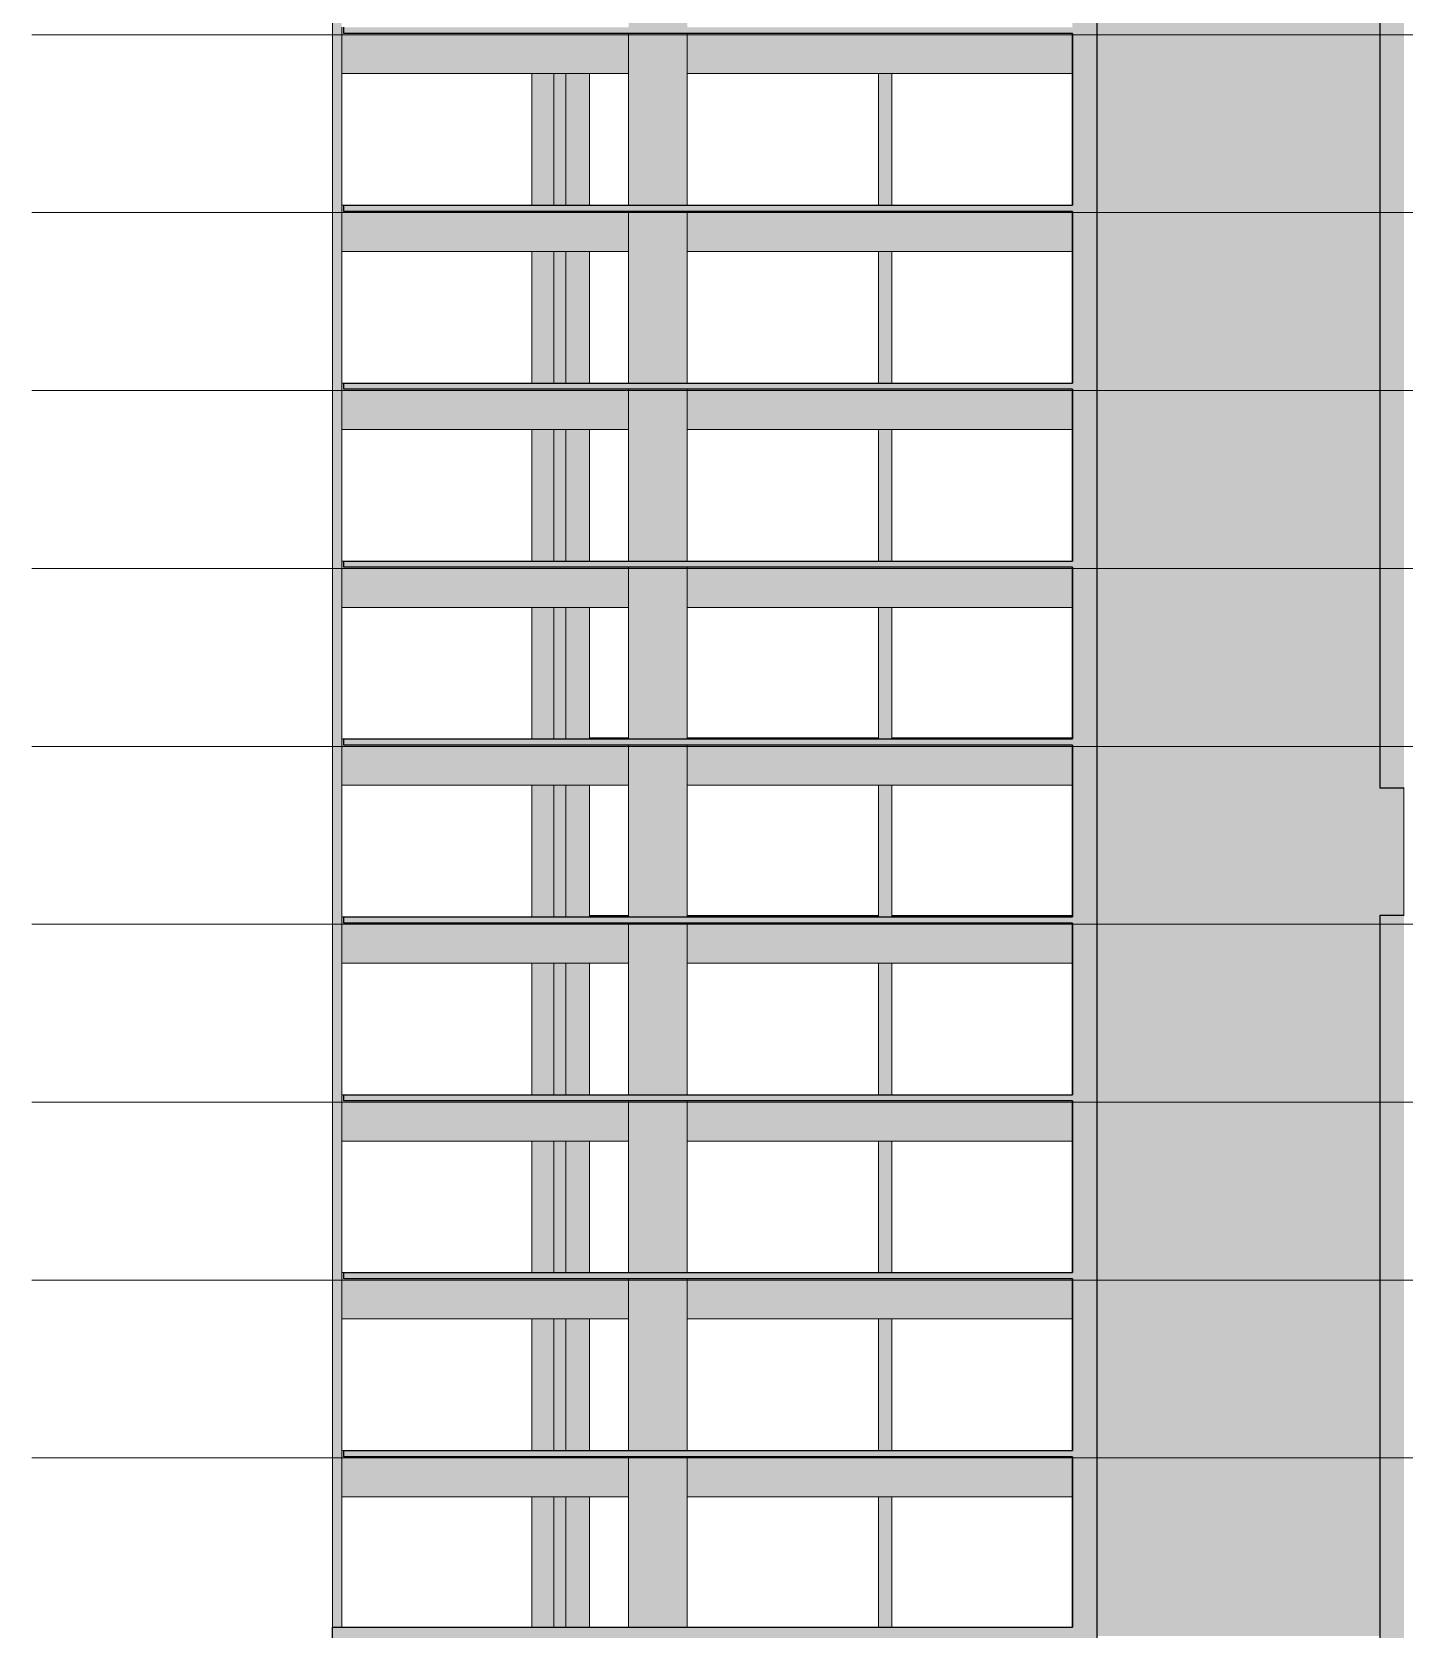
# Model space of a CAD drawing. Extents: x -1981 to 38708, y -3196 to 88064.
# Drawn here: x 31363 to 33584, y 83103 to 85688 of the extents above; entities that cross this region are included whole.
import ezdxf

# ---------------------------------------------------------------- set-up
doc = ezdxf.new("R2010")
doc.units = 0
doc.linetypes.add('Centro', pattern=[3.175, 0.635, -0.47625, 1.5875, -0.47625])
for name, color, linetype, lineweight in [('A-FLOR', 7, 'Continuous', 25), ('A-FLOR-LEVL', 7, 'Continuous', 9), ('S-BEAM', 7, 'Continuous', 25), ('S-COLS', 7, 'Continuous', 25)]:
    doc.layers.add(name, color=color, linetype=linetype, lineweight=lineweight)

msp = doc.modelspace()

# ---------------------------------------------------------------- hatches: boundary and pattern name
at = {"layer": 'A-FLOR', "true_color": 0xc0c0c0}
for points in [[(33047.23, 85686), (33047, 85696), (31868.23, 85696), (31868.23, 85686), (33047.03, 85686)], [(32386.73, 85398), (33047.23, 85398), (33047, 85408), (31868.23, 85408), (31868.23, 85398), (32363.9, 85398)], [(32386.73, 85110), (33047.23, 85110), (33047, 85120), (31868.23, 85120), (31868.23, 85110), (32363.9, 85110)], [(31929.67, 84822), (33047.23, 84822), (33047, 84832), (31868.23, 84832), (31868.23, 84822)], [(31929.67, 84534), (33047.23, 84534), (33047, 84544), (31868.23, 84544), (31868.23, 84534)], [(31929.67, 84246), (33047.23, 84246), (33047, 84256), (31868.23, 84256), (31868.23, 84246)], [(31929.67, 83958), (33047.23, 83958), (33047, 83968), (31868.23, 83968), (31868.23, 83958)], [(31929.67, 83670), (33047.23, 83670), (33047, 83680), (31868.23, 83680), (31868.23, 83670)], [(32386.73, 83382), (33047.23, 83382), (33047, 83392), (31868.23, 83392), (31868.23, 83382), (32363.9, 83382)]]:
    msp.add_hatch(color=9, dxfattribs=at).paths.add_polyline_path(points, flags=0)
at = {"layer": 'S-BEAM', "true_color": 0xc0c0c0}
for points in [[(32328.98, 85621), (32328.98, 85686), (31868.23, 85686), (31868.23, 85696), (31864.73, 85696), (31864.73, 85621), (32260.51, 85621)], [(32570.69, 85621), (33047, 85621), (33047, 85686), (32423.98, 85686), (32423.98, 85621)], [(31864.73, 85333), (32328.98, 85333), (32328.98, 85398), (31868.23, 85398), (31868.23, 85408), (31864.73, 85408), (31864.73, 85356.45)], [(33047, 85333), (33047, 85398), (32423.98, 85398), (32423.98, 85333), (32984.26, 85333)], [(32328.98, 85045), (32328.98, 85110), (31868.23, 85110), (31868.23, 85120), (31864.73, 85120), (31864.73, 85045), (32260.51, 85045)], [(32570.69, 85045), (33047, 85045), (33047, 85110), (32423.98, 85110), (32423.98, 85045)], [(32328.98, 84757), (32328.98, 84822), (31868.23, 84822), (31868.23, 84832), (31864.73, 84832), (31864.73, 84757), (32260.51, 84757)], [(32984.26, 84757), (33047, 84757), (33047, 84822), (32423.98, 84822), (32423.98, 84757), (32570.69, 84757)], [(31868.23, 84469), (32328.98, 84469), (32328.98, 84534), (31868.23, 84534), (31868.23, 84544), (31864.73, 84544), (31864.73, 84469)], [(32984.26, 84469), (33047, 84469), (33047, 84534), (32423.98, 84534), (32423.98, 84469), (32570.69, 84469)], [(31864.73, 84181), (32328.98, 84181), (32328.98, 84246), (31868.23, 84246), (31868.23, 84256), (31864.73, 84256), (31864.73, 84232)], [(32984.26, 84181), (33047, 84181), (33047, 84246), (32423.98, 84246), (32423.98, 84181), (32777.48, 84181)], [(31864.73, 83893), (32328.98, 83893), (32328.98, 83958), (31868.23, 83958), (31868.23, 83968), (31864.73, 83968), (31864.73, 83944)], [(32570.69, 83893), (33047, 83893), (33047, 83958), (32423.98, 83958), (32423.98, 83893)], [(32260.51, 83605), (32328.98, 83605), (32328.98, 83670), (31868.23, 83670), (31868.23, 83680), (31864.73, 83680), (31864.73, 83605), (32208.81, 83605)], [(32570.69, 83605), (33047, 83605), (33047, 83670), (32423.98, 83670), (32423.98, 83605)], [(32328.98, 83317), (32328.98, 83382), (31868.23, 83382), (31868.23, 83392), (31864.73, 83392), (31864.73, 83317), (32260.51, 83317)], [(32984.26, 83317), (33047, 83317), (33047, 83382), (32423.98, 83382), (32423.98, 83317), (32570.69, 83317)], [(32570.69, 83031), (33047.23, 83031), (33047, 83106), (31849.73, 83106), (31849.73, 83031), (32363.9, 83031)]]:
    msp.add_hatch(color=9, dxfattribs=at).paths.add_polyline_path(points, flags=0)
h = msp.add_hatch(color=9, dxfattribs=at)
h.paths.add_polyline_path([(32265.98, 84544), (32328.98, 84544), (32328.98, 84546), (32265.98, 84546)], flags=0)
h.paths.add_polyline_path([(32423.98, 84544), (32733.23, 84544), (32733.23, 84546), (32423.98, 84546)], flags=0)
h.paths.add_polyline_path([(33047, 84544), (33047, 84546), (32755.23, 84546), (32755.23, 84544), (32984.26, 84544)], flags=0)
h = msp.add_hatch(color=9, dxfattribs=at)
h.paths.add_polyline_path([(32570.69, 84256), (32733.23, 84256), (32733.23, 84258), (32423.98, 84258), (32423.98, 84256)], flags=0)
h.paths.add_polyline_path([(32328.98, 84256), (32328.98, 84258), (32265.98, 84258), (32265.98, 84256)], flags=0)
h.paths.add_polyline_path([(33047, 84256), (33047, 84258), (32755.23, 84258), (32755.23, 84256), (32984.26, 84256)], flags=0)
at = {"layer": 'S-COLS', "true_color": 0xc0c0c0}
for points in [[(33057.74, 83024.5), (33086.73, 83024.5), (33086.73, 87709), (33047.23, 87709), (33047.23, 83024.5)], [(33584.24, 84464.5), (33583.99, 87709), (33544.74, 87709), (33544.74, 84464.5), (33583.99, 84464.5)], [(31859.15, 85684), (31864.73, 85684), (31864.73, 85972), (31849.73, 85972), (31849.73, 85684), (31858.14, 85684)], [(31859.77, 85396), (31864.73, 85396), (31864.73, 85684), (31849.73, 85684), (31849.73, 85396), (31858.8, 85396)], [(33237.53, 85396), (33544.74, 85396), (33544.74, 85684), (33086.73, 85684), (33086.73, 85396), (33237.37, 85396)], [(32208.23, 85408), (32208.23, 85621), (32172.48, 85621), (32172.48, 85408)], [(32227.23, 85408), (32227.23, 85621), (32208.23, 85621), (32208.23, 85408), (32209.24, 85408)], [(32265.98, 85408), (32265.98, 85621), (32227.23, 85621), (32227.23, 85408), (32260.51, 85408)], [(32755.23, 85408), (32755.23, 85621), (32733.23, 85621), (32733.23, 85408), (32753.73, 85408)], [(31860.3, 85108), (31864.73, 85108), (31864.73, 85396), (31849.73, 85396), (31849.73, 85108), (31860.26, 85108)], [(32208.23, 85120), (32208.23, 85333), (32172.48, 85333), (32172.48, 85120)], [(32208.23, 85120), (32227.23, 85120), (32227.23, 85333), (32208.23, 85333), (32208.23, 85179.96)], [(32265.98, 85120), (32265.98, 85333), (32227.23, 85333), (32227.23, 85120), (32260.51, 85120)], [(32753.73, 85120), (32755.23, 85120), (32755.23, 85333), (32733.23, 85333), (32733.23, 85120)], [(31863.09, 84820), (31864.73, 84820), (31864.73, 85108), (31849.73, 85108), (31849.73, 84820), (31861.8, 84820)], [(33240.25, 84820), (33544.74, 84820), (33544.74, 85108), (33086.73, 85108), (33086.73, 84820), (33239.99, 84820)], [(32172.48, 84832), (32208.23, 84832), (32208.23, 85045), (32172.48, 85045), (32172.48, 85003.47)], [(32208.23, 84832), (32227.23, 84832), (32227.23, 85045), (32208.23, 85045), (32208.23, 84971.08)], [(32229.3, 84832), (32265.98, 84832), (32265.98, 85045), (32227.23, 85045), (32227.23, 84832)], [(32755.23, 84832), (32755.23, 85045), (32733.23, 85045), (32733.23, 84832), (32753.73, 84832)], [(31863.25, 84532), (31864.73, 84532), (31864.73, 84820), (31849.73, 84820), (31849.73, 84532), (31862.07, 84532)], [(32208.23, 84544), (32208.23, 84757), (32172.48, 84757), (32172.48, 84544)], [(32208.23, 84544), (32227.23, 84544), (32227.23, 84757), (32208.23, 84757), (32208.23, 84562.25)], [(32227.23, 84544), (32265.98, 84544), (32265.98, 84757), (32227.23, 84757), (32227.23, 84546)], [(32733.23, 84544), (32755.23, 84544), (32755.23, 84757), (32733.23, 84757), (32733.23, 84546)], [(31863.43, 84244), (31864.73, 84244), (31864.73, 84532), (31849.73, 84532), (31849.73, 84244)], [(33222.48, 84244), (33544.74, 84244), (33544.74, 84258), (33583.99, 84258), (33583.99, 84464.5), (33544.74, 84464.5), (33544.74, 84532), (33086.73, 84532), (33086.73, 84244), (33222.25, 84244)], [(32208.23, 84256), (32208.23, 84469), (32172.48, 84469), (32172.48, 84256)], [(32227.23, 84256), (32227.23, 84469), (32208.23, 84469), (32208.25, 84256), (32209.24, 84256)], [(32227.23, 84256), (32265.98, 84256), (32265.98, 84469), (32227.23, 84469), (32227.23, 84258)], [(32733.23, 84256), (32755.23, 84256), (32755.23, 84469), (32733.23, 84469), (32733.23, 84258)], [(31849.73, 83956), (31864.73, 83956), (31864.73, 84244), (31849.73, 84244), (31849.73, 83956.36)], [(33248.13, 83956), (33544.74, 83956), (33544.74, 84244), (33086.73, 84244), (33086.73, 83956), (33247.97, 83956)], [(33583.99, 81008.5), (33584.24, 81008.5), (33583.99, 84258), (33544.74, 84258), (33544.74, 81008.5)], [(32172.48, 83968), (32208.23, 83968), (32208.23, 84181), (32172.48, 84181), (32172.48, 84121.03)], [(32209.24, 83968), (32227.23, 83968), (32227.23, 84181), (32208.23, 84181), (32208.23, 83968)], [(32265.98, 83968), (32265.98, 84181), (32227.23, 84181), (32227.23, 83968), (32260.51, 83968)], [(32755.23, 83968), (32755.23, 84181), (32733.23, 84181), (32733.23, 83968), (32753.73, 83968)], [(31863.21, 83668), (31864.73, 83668), (31864.67, 83956), (31849.73, 83956), (31849.73, 83668)], [(33280.23, 83668), (33544.74, 83668.01), (33544.74, 83956), (33086.73, 83956), (33086.73, 83668), (33268.59, 83668)], [(32172.48, 83680), (32208.23, 83680), (32208.23, 83893), (32172.48, 83893), (32172.48, 83768.06)], [(32227.23, 83680), (32227.23, 83893), (32208.23, 83893), (32208.23, 83680), (32209.24, 83680)], [(32265.98, 83680), (32265.98, 83893), (32227.23, 83893), (32227.23, 83680), (32260.51, 83680)], [(32755.23, 83680), (32755.23, 83893), (32733.23, 83893), (32733.23, 83680), (32753.73, 83680)], [(31863.1, 83380), (31864.73, 83380), (31864.67, 83668), (31849.73, 83668), (31849.73, 83380), (31863.05, 83380)], [(33261.23, 83380), (33544.74, 83380.01), (33544.74, 83668), (33086.73, 83668), (33086.73, 83380), (33259.25, 83380)], [(32208.23, 83392), (32208.23, 83605), (32172.48, 83605), (32172.48, 83392)], [(32208.23, 83392), (32227.23, 83392), (32227.23, 83605), (32208.23, 83605), (32208.23, 83415.08)], [(32229.3, 83392), (32265.98, 83392), (32265.98, 83605), (32227.23, 83605), (32227.23, 83392)], [(32755.23, 83392), (32755.23, 83605), (32733.23, 83605), (32733.23, 83392), (32753.73, 83392)], [(31862.99, 83106), (31864.73, 83106), (31864.66, 83380), (31849.73, 83380), (31849.73, 83106), (31862.93, 83106)], [(32363.9, 83106), (32423.98, 83106), (32423.98, 83380), (32328.98, 83380), (32328.98, 83106)], [(32172.99, 83106), (32208.23, 83106), (32208.23, 83317), (32172.48, 83317), (32172.48, 83106)], [(32227.23, 83106), (32227.23, 83317), (32208.23, 83317), (32208.23, 83106), (32209.41, 83106)], [(32265.98, 83106), (32265.98, 83317), (32227.23, 83317), (32227.23, 83106), (32260.51, 83106)], [(32755.23, 83106), (32755.23, 83317), (32733.23, 83317), (32733.23, 83106)]]:
    msp.add_hatch(color=9, dxfattribs=at).paths.add_polyline_path(points, flags=0)
h = msp.add_hatch(color=9, dxfattribs=at)
h.paths.add_polyline_path([(32363.9, 85684), (32423.98, 85684), (32423.98, 85686), (32328.98, 85686), (32328.98, 85684)], flags=0)
h.paths.add_polyline_path([(32363.9, 85696), (32423.98, 85696), (32423.98, 85972), (32328.98, 85972), (32328.98, 85696)], flags=0)
h = msp.add_hatch(color=9, dxfattribs=at)
h.paths.add_polyline_path([(33294.44, 85684), (33544.74, 85684), (33544.74, 85972), (33086.73, 85972), (33086.73, 85684), (33280.25, 85684)], flags=0)
h.paths.add_polyline_path([(33047, 85684), (33047.23, 85684), (33047, 85686)], flags=0)
h = msp.add_hatch(color=9, dxfattribs=at)
h.paths.add_polyline_path([(32328.98, 85396), (32423.98, 85396), (32423.98, 85398), (32328.98, 85398)], flags=0)
h.paths.add_polyline_path([(32386.73, 85408), (32423.98, 85408), (32423.98, 85684), (32328.98, 85684), (32328.98, 85408), (32363.9, 85408)], flags=0)
h = msp.add_hatch(color=9, dxfattribs=at)
h.paths.add_polyline_path([(32423.98, 85108), (32423.98, 85110), (32328.98, 85110), (32328.98, 85108), (32386.73, 85108)], flags=0)
h.paths.add_polyline_path([(32386.73, 85120), (32423.98, 85120), (32423.98, 85396), (32328.98, 85396), (32328.98, 85120), (32363.9, 85120)], flags=0)
h = msp.add_hatch(color=9, dxfattribs=at)
h.paths.add_polyline_path([(33294.44, 85108), (33544.74, 85108), (33544.74, 85396), (33086.73, 85396), (33086.73, 85108), (33280.25, 85108)], flags=0)
h.paths.add_polyline_path([(33047, 85120), (33047.23, 85120), (33047, 85132.08)], flags=0)
h = msp.add_hatch(color=9, dxfattribs=at)
h.paths.add_polyline_path([(32328.98, 84820), (32423.98, 84820), (32423.98, 84822), (32328.98, 84822)], flags=0)
h.paths.add_polyline_path([(32363.9, 84832), (32423.98, 84832), (32423.98, 85108), (32328.98, 85108), (32328.98, 84832)], flags=0)
h = msp.add_hatch(color=9, dxfattribs=at)
h.paths.add_polyline_path([(32423.98, 84532), (32423.98, 84534), (32328.98, 84534), (32328.98, 84532), (32386.73, 84532)], flags=0)
h.paths.add_polyline_path([(32386.73, 84544), (32423.98, 84544), (32423.98, 84820), (32328.98, 84820), (32328.98, 84544), (32363.9, 84544)], flags=0)
h = msp.add_hatch(color=9, dxfattribs=at)
h.paths.add_polyline_path([(33258.92, 84532), (33544.74, 84532), (33544.74, 84820), (33086.73, 84820), (33086.73, 84532), (33258.89, 84532)], flags=0)
h.paths.add_polyline_path([(33047, 84544), (33047.23, 84544), (33047, 84552.76)], flags=0)
h = msp.add_hatch(color=9, dxfattribs=at)
h.paths.add_polyline_path([(32363.9, 84244), (32423.98, 84244), (32423.98, 84246), (32328.98, 84246), (32328.98, 84244)], flags=0)
h.paths.add_polyline_path([(32423.98, 84256), (32423.98, 84532), (32328.98, 84532), (32328.98, 84256), (32386.73, 84256)], flags=0)
h = msp.add_hatch(color=9, dxfattribs=at)
h.paths.add_polyline_path([(32328.98, 83956), (32423.98, 83956), (32423.98, 83958), (32328.98, 83958)], flags=0)
h.paths.add_polyline_path([(32423.98, 83968), (32423.98, 84244), (32328.98, 84244), (32328.98, 83968), (32386.73, 83968)], flags=0)
h = msp.add_hatch(color=9, dxfattribs=at)
h.paths.add_polyline_path([(32423.98, 83668), (32423.98, 83670), (32328.98, 83670), (32328.98, 83668), (32386.73, 83668)], flags=0)
h.paths.add_polyline_path([(32386.73, 83680), (32423.98, 83680), (32423.98, 83956), (32328.98, 83956), (32328.98, 83680), (32363.9, 83680)], flags=0)
h = msp.add_hatch(color=9, dxfattribs=at)
h.paths.add_polyline_path([(32363.9, 83380), (32423.98, 83380), (32423.98, 83382), (32328.98, 83382), (32328.98, 83380)], flags=0)
h.paths.add_polyline_path([(32363.9, 83392), (32423.98, 83392), (32423.98, 83668), (32328.98, 83668), (32328.98, 83392)], flags=0)
h = msp.add_hatch(color=9, dxfattribs=at)
h.paths.add_polyline_path([(33261.75, 83092), (33544.74, 83092.01), (33544.74, 83380), (33086.73, 83380), (33086.73, 83092), (33261.23, 83092)], flags=0)
h.paths.add_polyline_path([(33047, 83106), (33047.23, 83106), (33047, 83238.59)], flags=0)

# ---------------------------------------------------------------- linework, layer by layer
at = {"layer": 'A-FLOR', "color": 190, "true_color": 0x8000ff}
for p, q in [((31868.23, 85686), (31868.23, 85696)), ((33047.23, 85686), (31868.23, 85686)), ((31868.23, 85408), (33047.23, 85408)), ((31868.23, 85398), (31868.23, 85408)), ((33047.23, 85398), (31868.23, 85398)), ((31868.23, 85120), (33047.23, 85120)), ((31868.23, 85110), (31868.23, 85120)), ((33047.23, 85110), (31868.23, 85110)), ((31868.23, 84832), (33047.23, 84832)), ((31868.23, 84822), (31868.23, 84832)), ((33047.23, 84822), (31868.23, 84822)), ((31868.23, 84544), (33047.23, 84544)), ((31868.23, 84534), (31868.23, 84544)), ((33047.23, 84534), (31868.23, 84534)), ((31868.23, 84256), (33047.23, 84256)), ((31868.23, 84246), (31868.23, 84256)), ((33047.23, 84246), (31868.23, 84246)), ((31868.23, 83968), (33047.23, 83968)), ((31868.23, 83958), (31868.23, 83968)), ((33047.23, 83958), (31868.23, 83958)), ((31868.23, 83680), (33047.23, 83680)), ((31868.23, 83670), (31868.23, 83680)), ((33047.23, 83670), (31868.23, 83670)), ((31868.23, 83392), (33047.23, 83392)), ((31868.23, 83382), (31868.23, 83392)), ((33047.23, 83382), (31868.23, 83382))]:
    msp.add_line(p, q, dxfattribs=at)
at = {"layer": 'A-FLOR-LEVL', "linetype": 'Centro'}
for p, q in [((31363.29, 85684), (36911.86, 85684)), ((31363.29, 85396), (36911.86, 85396)), ((31363.29, 85108), (36911.86, 85108)), ((31363.29, 84820), (36911.86, 84820)), ((31363.29, 84532), (36911.86, 84532)), ((31363.29, 84244), (36911.86, 84244)), ((31363.29, 83956), (36911.86, 83956)), ((31363.29, 83668), (36911.86, 83668)), ((31363.29, 83380), (36911.86, 83380))]:
    msp.add_line(p, q, dxfattribs=at)
at = {"layer": 'S-BEAM', "lineweight": 9}
for p, q in [((31864.73, 85696), (31864.73, 85684)), ((31864.73, 85684), (31864.73, 85621)), ((32328.98, 85686), (32328.98, 85621)), ((32423.98, 85686), (32423.98, 85621)), ((33047, 85684), (33047, 85686)), ((33047, 85621), (33047, 85684)), ((31864.73, 85621), (32328.98, 85621)), ((32423.98, 85621), (33047, 85621)), ((31864.73, 85408), (31868.23, 85408)), ((31864.73, 85408), (31864.73, 85396)), ((31864.73, 85396), (31864.73, 85333)), ((32328.98, 85398), (32328.98, 85333)), ((32423.98, 85398), (32423.98, 85333)), ((33047, 85396), (33047, 85398)), ((33047, 85333), (33047, 85396)), ((31864.73, 85333), (32328.98, 85333)), ((32423.98, 85333), (33047, 85333)), ((31864.73, 85120), (31868.23, 85120)), ((31864.73, 85120), (31864.73, 85108)), ((31864.73, 85108), (31864.73, 85045)), ((32328.98, 85110), (32328.98, 85045)), ((32423.98, 85110), (32423.98, 85045)), ((33047, 85108), (33047, 85110)), ((33047, 85045), (33047, 85108)), ((31864.73, 85045), (32328.98, 85045)), ((32423.98, 85045), (33047, 85045)), ((31864.73, 84832), (31868.23, 84832)), ((31864.73, 84832), (31864.73, 84820)), ((31864.73, 84820), (31864.73, 84757)), ((32328.98, 84822), (32328.98, 84757)), ((32423.98, 84822), (32423.98, 84757)), ((33047, 84820), (33047, 84822)), ((33047, 84757), (33047, 84820)), ((31864.73, 84757), (32328.98, 84757)), ((32423.98, 84757), (33047, 84757)), ((31864.73, 84544), (31868.23, 84544)), ((31864.73, 84544), (31864.73, 84532)), ((31864.73, 84532), (31864.73, 84469)), ((32328.98, 84534), (32328.98, 84469)), ((32423.98, 84534), (32423.98, 84469)), ((33047, 84532), (33047, 84534)), ((33047, 84469), (33047, 84532)), ((31864.73, 84469), (32328.98, 84469)), ((32423.98, 84469), (33047, 84469)), ((31864.73, 84256), (31868.23, 84256)), ((31864.73, 84256), (31864.73, 84244)), ((31864.73, 84244), (31864.73, 84181)), ((32328.98, 84246), (32328.98, 84181)), ((32423.98, 84246), (32423.98, 84181)), ((33047, 84244), (33047, 84246)), ((33047, 84181), (33047, 84244)), ((31864.73, 84181), (32328.98, 84181)), ((32423.98, 84181), (33047, 84181)), ((31864.73, 83968), (31868.23, 83968)), ((31864.73, 83968), (31864.73, 83956)), ((31864.73, 83956), (31864.73, 83893)), ((32328.98, 83958), (32328.98, 83893)), ((32423.98, 83958), (32423.98, 83893)), ((33047, 83956), (33047, 83958)), ((33047, 83893), (33047, 83956)), ((31864.73, 83893), (32328.98, 83893)), ((32423.98, 83893), (33047, 83893)), ((31864.73, 83680), (31868.23, 83680)), ((31864.73, 83680), (31864.73, 83668)), ((31864.73, 83668), (31864.73, 83605)), ((32328.98, 83670), (32328.98, 83605)), ((32423.98, 83670), (32423.98, 83605)), ((33047, 83668), (33047, 83670)), ((33047, 83605), (33047, 83668)), ((31864.73, 83605), (32328.98, 83605)), ((32423.98, 83605), (33047, 83605)), ((31864.73, 83392), (31868.23, 83392)), ((31864.73, 83392), (31864.73, 83380)), ((31864.73, 83380), (31864.73, 83317)), ((32328.98, 83382), (32328.98, 83317)), ((32423.98, 83382), (32423.98, 83317)), ((33047, 83380), (33047, 83382)), ((33047, 83317), (33047, 83380)), ((31864.73, 83317), (32328.98, 83317)), ((32423.98, 83317), (33047, 83317))]:
    msp.add_line(p, q, dxfattribs=at)
at = {"layer": 'S-BEAM', "color": 190, "true_color": 0x8000ff}
for p, q in [((32265.98, 84546), (32328.98, 84546)), ((32423.98, 84546), (32733.23, 84546)), ((32755.23, 84546), (33047, 84546)), ((32265.98, 84258), (32328.98, 84258)), ((32423.98, 84258), (32733.23, 84258)), ((32755.23, 84258), (33047, 84258)), ((31849.73, 83031), (31849.73, 83106)), ((31849.73, 83106), (33047.23, 83106))]:
    msp.add_line(p, q, dxfattribs=at)
at = {"layer": 'S-COLS', "color": 190, "true_color": 0x8000ff}
for p, q in [((33086.73, 87709), (33086.73, 83024.5)), ((33544.74, 87709), (33544.74, 84464.5)), ((33047.23, 85686), (33047.23, 85408)), ((33047.23, 85398), (33047.23, 85120)), ((33047.23, 85110), (33047.23, 84832)), ((33047.23, 84822), (33047.23, 84544)), ((33047.23, 84534), (33047.23, 84256)), ((33584.24, 84464.5), (33544.74, 84464.5)), ((33047.23, 84246), (33047.23, 83968)), ((33544.74, 84258), (33544.74, 81008.5)), ((33584.24, 84258), (33544.74, 84258)), ((33047.23, 83958), (33047.23, 83680)), ((33047.23, 83670), (33047.23, 83392)), ((33047.23, 83382), (33047.23, 83106))]:
    msp.add_line(p, q, dxfattribs=at)
at = {"layer": 'S-COLS', "lineweight": 9}
for p, q in [((31849.73, 85972), (31849.73, 85684)), ((31849.73, 85684), (31849.73, 85396)), ((31864.73, 85684), (31849.73, 85684)), ((31864.73, 85684), (31849.73, 85684)), ((31864.73, 85696), (31864.73, 85684)), ((31864.73, 85684), (31864.73, 85621)), ((32328.98, 85686), (32328.98, 85684)), ((32328.98, 85684), (32328.98, 85408)), ((32423.98, 85684), (32328.98, 85684)), ((32423.98, 85684), (32328.98, 85684)), ((32423.98, 85684), (32423.98, 85686)), ((32423.98, 85408), (32423.98, 85684)), ((33047, 85686), (33047, 85684)), ((33047, 85684), (33047, 85621)), ((33544.74, 85684), (33086.73, 85684)), ((33544.74, 85684), (33086.73, 85684)), ((31864.73, 85621), (31864.73, 85408)), ((32172.48, 85408), (32172.48, 85621)), ((32208.23, 85621), (32208.23, 85408)), ((32227.23, 85621), (32227.23, 85408)), ((32265.98, 85621), (32265.98, 85408)), ((32733.23, 85621), (32733.23, 85408)), ((32755.23, 85621), (32755.23, 85408)), ((33047, 85621), (33047, 85408)), ((31864.73, 85408), (31864.73, 85396)), ((31849.73, 85396), (31849.73, 85108)), ((31864.73, 85396), (31849.73, 85396)), ((31864.73, 85396), (31849.73, 85396)), ((31864.73, 85396), (31864.73, 85333)), ((32328.98, 85398), (32328.98, 85396)), ((32328.98, 85396), (32328.98, 85120)), ((32423.98, 85396), (32328.98, 85396)), ((32423.98, 85396), (32328.98, 85396)), ((32423.98, 85396), (32423.98, 85398)), ((32423.98, 85120), (32423.98, 85396)), ((33047, 85398), (33047, 85396)), ((33047, 85396), (33047, 85333)), ((33544.74, 85396), (33086.73, 85396)), ((33544.74, 85396), (33086.73, 85396)), ((31864.73, 85333), (31864.73, 85120)), ((32172.48, 85120), (32172.48, 85333)), ((32208.23, 85333), (32208.23, 85120)), ((32227.23, 85333), (32227.23, 85120)), ((32265.98, 85333), (32265.98, 85120)), ((32733.23, 85333), (32733.23, 85120)), ((32755.23, 85333), (32755.23, 85120)), ((33047, 85333), (33047, 85120)), ((31864.73, 85120), (31864.73, 85108)), ((31849.73, 85108), (31849.73, 84820)), ((31864.73, 85108), (31849.73, 85108)), ((31864.73, 85108), (31849.73, 85108)), ((31864.73, 85108), (31864.73, 85045)), ((32328.98, 85110), (32328.98, 85108)), ((32328.98, 85108), (32328.98, 84832)), ((32423.98, 85108), (32328.98, 85108)), ((32423.98, 85108), (32328.98, 85108)), ((32423.98, 85108), (32423.98, 85110)), ((32423.98, 84832), (32423.98, 85108)), ((33047, 85110), (33047, 85108)), ((33047, 85108), (33047, 85045)), ((33544.74, 85108), (33086.73, 85108)), ((33544.74, 85108), (33086.73, 85108)), ((31864.73, 85045), (31864.73, 84832)), ((32172.48, 84832), (32172.48, 85045)), ((32208.23, 85045), (32208.23, 84832)), ((32227.23, 85045), (32227.23, 84832)), ((32265.98, 85045), (32265.98, 84832)), ((32733.23, 85045), (32733.23, 84832)), ((32755.23, 85045), (32755.23, 84832)), ((33047, 85045), (33047, 84832)), ((31864.73, 84832), (31864.73, 84820)), ((31849.73, 84820), (31849.73, 84532)), ((31864.73, 84820), (31849.73, 84820)), ((31864.73, 84820), (31849.73, 84820)), ((31864.73, 84820), (31864.73, 84757)), ((32328.98, 84822), (32328.98, 84820)), ((32328.98, 84820), (32328.98, 84544)), ((32423.98, 84820), (32328.98, 84820)), ((32423.98, 84820), (32328.98, 84820)), ((32423.98, 84820), (32423.98, 84822)), ((32423.98, 84544), (32423.98, 84820)), ((33047, 84822), (33047, 84820)), ((33047, 84820), (33047, 84757)), ((33544.74, 84820), (33086.73, 84820)), ((33544.74, 84820), (33086.73, 84820)), ((31864.73, 84757), (31864.73, 84544)), ((32172.48, 84544), (32172.48, 84757)), ((32208.23, 84757), (32208.23, 84544)), ((32227.23, 84757), (32227.23, 84544)), ((32265.98, 84757), (32265.98, 84544)), ((32733.23, 84757), (32733.23, 84544)), ((32755.23, 84757), (32755.23, 84544)), ((33047, 84757), (33047, 84544)), ((31849.73, 84532), (31849.73, 84244)), ((31864.73, 84532), (31849.73, 84532)), ((31864.73, 84532), (31849.73, 84532)), ((31864.73, 84544), (31864.73, 84532)), ((31864.73, 84532), (31864.73, 84469)), ((32328.98, 84534), (32328.98, 84532)), ((32328.98, 84532), (32328.98, 84256)), ((32423.98, 84532), (32328.98, 84532)), ((32423.98, 84532), (32328.98, 84532)), ((32423.98, 84532), (32423.98, 84534)), ((32423.98, 84256), (32423.98, 84532)), ((33047, 84534), (33047, 84532)), ((33047, 84532), (33047, 84469)), ((33544.74, 84532), (33086.73, 84532)), ((33544.74, 84532), (33086.73, 84532)), ((31864.73, 84469), (31864.73, 84256)), ((32172.48, 84256), (32172.48, 84469)), ((32208.23, 84469), (32208.23, 84256)), ((32227.23, 84469), (32227.23, 84256)), ((32265.98, 84469), (32265.98, 84256)), ((32733.23, 84469), (32733.23, 84256)), ((32755.23, 84469), (32755.23, 84256)), ((33047, 84469), (33047, 84256)), ((33583.99, 84258), (33583.99, 84464.5)), ((31849.73, 84244), (31849.73, 83956)), ((31864.73, 84244), (31849.73, 84244)), ((31864.73, 84244), (31849.73, 84244)), ((31864.73, 84256), (31864.73, 84244)), ((31864.73, 84244), (31864.73, 84181)), ((32328.98, 84246), (32328.98, 84244)), ((32328.98, 84244), (32328.98, 83968)), ((32423.98, 84244), (32328.98, 84244)), ((32423.98, 84244), (32328.98, 84244)), ((32423.98, 84244), (32423.98, 84246)), ((32423.98, 83968), (32423.98, 84244)), ((33047, 84246), (33047, 84244)), ((33047, 84244), (33047, 84181)), ((33544.74, 84244), (33086.73, 84244)), ((33544.74, 84244), (33086.73, 84244)), ((31864.73, 84181), (31864.73, 83968)), ((32172.48, 83968), (32172.48, 84181)), ((32208.23, 84181), (32208.23, 83968)), ((32227.23, 84181), (32227.23, 83968)), ((32265.98, 84181), (32265.98, 83968)), ((32733.23, 84181), (32733.23, 83968)), ((32755.23, 84181), (32755.23, 83968)), ((33047, 84181), (33047, 83968)), ((31849.73, 83956), (31849.73, 83668)), ((31864.73, 83956), (31849.73, 83956)), ((31864.73, 83956), (31849.73, 83956)), ((31864.73, 83968), (31864.73, 83956)), ((31864.73, 83956), (31864.73, 83893)), ((32328.98, 83958), (32328.98, 83956)), ((32328.98, 83956), (32328.98, 83680)), ((32423.98, 83956), (32328.98, 83956)), ((32423.98, 83956), (32328.98, 83956)), ((32423.98, 83956), (32423.98, 83958)), ((32423.98, 83680), (32423.98, 83956)), ((33047, 83958), (33047, 83956)), ((33047, 83956), (33047, 83893)), ((33544.74, 83956), (33086.73, 83956)), ((33544.74, 83956), (33086.73, 83956)), ((31864.73, 83893), (31864.73, 83680)), ((32172.48, 83680), (32172.48, 83893)), ((32208.23, 83893), (32208.23, 83680)), ((32227.23, 83893), (32227.23, 83680)), ((32265.98, 83893), (32265.98, 83680)), ((32733.23, 83893), (32733.23, 83680)), ((32755.23, 83893), (32755.23, 83680)), ((33047, 83893), (33047, 83680)), ((31849.73, 83668), (31849.73, 83380)), ((31864.73, 83668), (31849.73, 83668)), ((31864.73, 83668), (31849.73, 83668)), ((31864.73, 83680), (31864.73, 83668)), ((31864.73, 83668), (31864.73, 83605)), ((32328.98, 83670), (32328.98, 83668)), ((32328.98, 83668), (32328.98, 83392)), ((32423.98, 83668), (32328.98, 83668)), ((32423.98, 83668), (32328.98, 83668)), ((32423.98, 83668), (32423.98, 83670)), ((32423.98, 83392), (32423.98, 83668)), ((33047, 83670), (33047, 83668)), ((33047, 83668), (33047, 83605)), ((33544.74, 83668), (33086.73, 83668)), ((33544.74, 83668), (33086.73, 83668)), ((31864.73, 83605), (31864.73, 83392)), ((32172.48, 83392), (32172.48, 83605)), ((32208.23, 83605), (32208.23, 83392)), ((32227.23, 83605), (32227.23, 83392)), ((32265.98, 83605), (32265.98, 83392)), ((32733.23, 83605), (32733.23, 83392)), ((32755.23, 83605), (32755.23, 83392)), ((33047, 83605), (33047, 83392)), ((31864.73, 83392), (31864.73, 83380)), ((31849.73, 83380), (31849.73, 83106)), ((31864.73, 83380), (31849.73, 83380)), ((31864.73, 83380), (31849.73, 83380)), ((31864.73, 83380), (31864.73, 83317)), ((32328.98, 83382), (32328.98, 83380)), ((32328.98, 83380), (32328.98, 83106)), ((32423.98, 83380), (32328.98, 83380)), ((32423.98, 83380), (32328.98, 83380)), ((32423.98, 83380), (32423.98, 83382)), ((32423.98, 83106), (32423.98, 83380)), ((33047, 83382), (33047, 83380)), ((33047, 83380), (33047, 83317)), ((33544.74, 83380), (33086.73, 83380)), ((33544.74, 83380), (33086.73, 83380)), ((31864.73, 83317), (31864.73, 83106)), ((32172.48, 83106), (32172.48, 83317)), ((32208.23, 83317), (32208.23, 83106)), ((32227.23, 83317), (32227.23, 83106)), ((32265.98, 83317), (32265.98, 83106)), ((32733.23, 83317), (32733.23, 83106)), ((32755.23, 83317), (32755.23, 83106)), ((33047, 83317), (33047, 83106))]:
    msp.add_line(p, q, dxfattribs=at)

doc.saveas('drawing.dxf')
